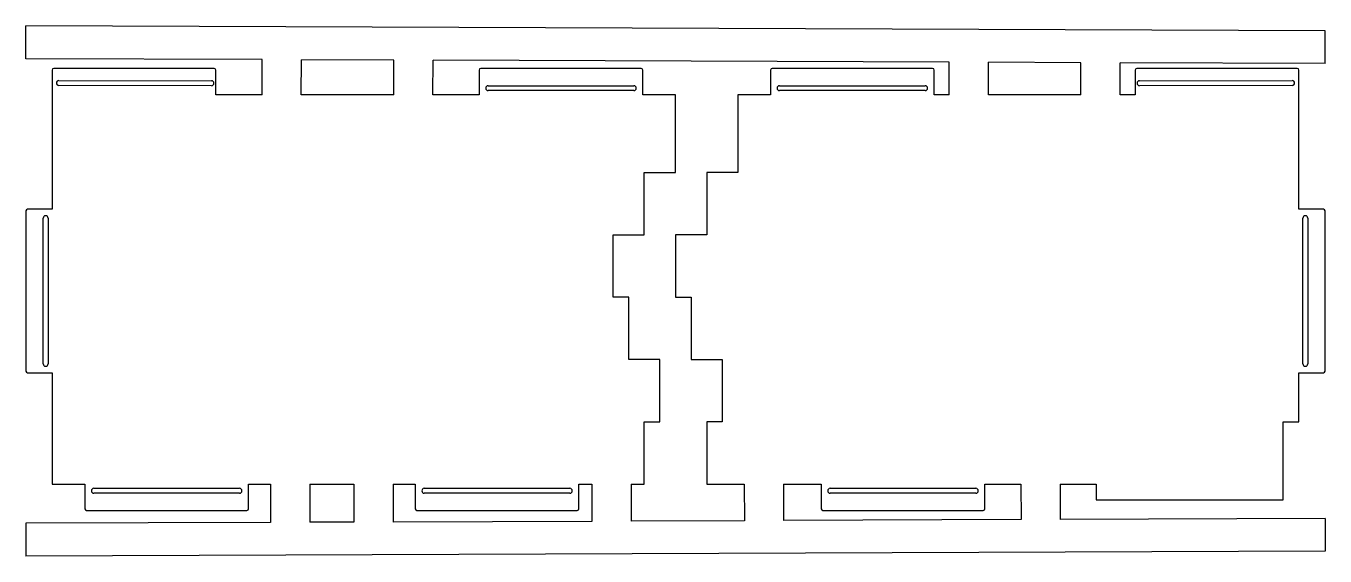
# Model space of a CAD drawing. Header units: millimetres. Extents: x -99 to 298, y -81 to 81.
import ezdxf

# ---------------------------------------------------------------- set-up
doc = ezdxf.new("R2010")
doc.units = ezdxf.units.MM
doc.header["$MEASUREMENT"] = 0
doc.layers.add('CUTOUTS', color=1, linetype='Continuous')
doc.layers.add('PERIMETER', color=5, linetype='Continuous')

msp = doc.modelspace()

# ---------------------------------------------------------------- linework, layer by layer
at = {"linetype": 'Continuous'}
for p, q in [((-99.25, 70.53), (-99.25, 80.53)), ((297.75, 79.03), (-99.25, 80.53)), ((297.75, 69.03), (297.75, 79.03)), ((-27.11, 70.26), (-99.25, 70.53)), ((-27.12, 59.53), (-27.11, 70.26)), ((-15.12, 59.53), (-15.08, 70.21)), ((13.13, 70.11), (-15.08, 70.21)), ((13.13, 59.53), (13.13, 70.11)), ((25.13, 59.53), (25.16, 70.06)), ((182.91, 69.47), (25.16, 70.06)), ((182.9, 59.53), (182.91, 69.47)), ((194.9, 59.53), (194.94, 69.42)), ((223.15, 69.31), (194.94, 69.42)), ((223.15, 59.53), (223.15, 69.31)), ((235.15, 59.53), (235.15, 69.27)), ((297.75, 69.03), (235.15, 69.27)), ((-24.51, -59.53), (-24.51, -71.19)), ((-12.51, -59.53), (-12.51, -71.14)), ((0.98, -59.53), (0.98, -71.14)), ((12.98, -59.53), (12.98, -71.14)), ((73.72, -59.53), (73.72, -70.89)), ((85.72, -59.53), (85.72, -70.84)), ((120.28, -59.53), (120.32, -70.7)), ((132.28, -59.53), (132.28, -70.65)), ((204.81, -59.53), (204.85, -70.35)), ((216.81, -59.53), (216.85, -70.3)), ((-24.51, -71.19), (-99.25, -71.47)), ((0.98, -71.14), (-12.51, -71.14)), ((73.72, -70.89), (12.98, -71.14)), ((120.32, -70.7), (85.72, -70.84)), ((204.85, -70.35), (132.28, -70.65)), ((297.75, -69.97), (216.85, -70.3)), ((297.75, -69.97), (297.75, -79.97)), ((-99.25, -71.47), (-99.25, -81.47)), ((297.75, -79.97), (-99.25, -81.47))]:
    msp.add_line(p, q, dxfattribs=at)
at = {"layer": 'CUTOUTS'}
for p, q in [((-89.19, 63.86), (-42.57, 63.78)), ((241.07, 63.78), (287.69, 63.86)), ((-42.57, 62.28), (-89.2, 62.36)), ((42, 62.28), (86.5, 62.28)), ((86.5, 60.78), (42, 60.78)), ((131.05, 62.28), (175.55, 62.28)), ((175.55, 60.78), (131.05, 60.78)), ((287.7, 62.36), (241.07, 62.28)), ((-94, -22.72), (-94, 21.78)), ((-92.5, 21.78), (-92.5, -22.72)), ((291, -22.72), (291, 21.78)), ((292.5, 21.78), (292.5, -22.72)), ((-78.5, -60.78), (-34, -60.78)), ((-34, -62.28), (-78.5, -62.28)), ((22.47, -60.78), (66.97, -60.78)), ((66.97, -62.28), (22.47, -62.28)), ((146.53, -60.78), (191.03, -60.78)), ((191.03, -62.28), (146.53, -62.28))]:
    msp.add_line(p, q, dxfattribs=at)
for centre, start, end in [((-89.19, 63.11), 89.903, 269.903), ((-42.57, 63.03), -90.097, 89.903), ((241.07, 63.03), 90.097, 270.097), ((287.69, 63.11), 270.097, 90.097), ((42, 61.53), 90, 270), ((86.5, 61.53), -90, 90), ((131.05, 61.53), 90, 270), ((175.55, 61.53), 270, 90), ((-93.25, 21.78), 0, 180), ((291.75, 21.78), 0, 180), ((-93.25, -22.72), -180, 0), ((291.75, -22.72), 180, 0), ((-78.5, -61.53), 90, 270), ((-34, -61.53), -90, 90), ((22.47, -61.53), 90, 270), ((66.97, -61.53), -90, 90), ((146.53, -61.53), 90, 270), ((191.03, -61.53), 270, 90)]:
    msp.add_arc(centre, 0.75, start, end, dxfattribs=at)
at = {"layer": 'PERIMETER'}
for p, q in [((-41.75, 67.53), (-90.75, 67.53)), ((88.75, 67.53), (39.75, 67.53)), ((177.8, 67.53), (128.8, 67.53)), ((289.25, 67.53), (240.25, 67.53)), ((-91.25, 67.03), (-91.25, 24.53)), ((-41.25, 59.53), (-41.25, 67.03)), ((39.25, 67.03), (39.25, 59.53)), ((89.25, 59.53), (89.25, 67.03)), ((128.3, 67.03), (128.3, 59.53)), ((178.3, 59.53), (178.3, 67.03)), ((239.75, 67.03), (239.75, 59.53)), ((289.75, 24.53), (289.75, 67.03)), ((-27.12, 59.53), (-41.25, 59.53)), ((13.13, 59.53), (-15.12, 59.53)), ((39.25, 59.53), (25.13, 59.53)), ((99.25, 59.53), (89.25, 59.53)), ((99.25, 35.72), (99.25, 59.53)), ((128.3, 59.53), (118.3, 59.53)), ((118.3, 59.53), (118.3, 35.72)), ((182.9, 59.53), (178.3, 59.53)), ((223.15, 59.53), (194.9, 59.53)), ((239.75, 59.53), (235.15, 59.53)), ((89.72, 16.67), (89.72, 35.72)), ((89.72, 35.72), (99.25, 35.72)), ((118.3, 35.72), (108.78, 35.72)), ((108.78, 35.72), (108.78, 16.67)), ((-99.25, 24.03), (-99.25, -24.97)), ((-91.25, 24.53), (-98.75, 24.53)), ((297.25, 24.53), (289.75, 24.53)), ((297.75, -24.97), (297.75, 24.03)), ((80.2, -2.38), (80.2, 16.67)), ((80.2, 16.67), (89.72, 16.67)), ((108.78, 16.67), (99.25, 16.67)), ((99.25, 16.67), (99.25, -2.38)), ((84.96, -2.38), (80.2, -2.38)), ((84.96, -21.43), (84.96, -2.38)), ((99.25, -2.38), (104.01, -2.38)), ((104.01, -2.38), (104.01, -21.43)), ((94.49, -21.43), (84.96, -21.43)), ((94.49, -40.48), (94.49, -21.43)), ((104.01, -21.43), (113.54, -21.43)), ((113.54, -21.43), (113.54, -40.48)), ((-98.75, -25.47), (-91.25, -25.47)), ((-91.25, -25.47), (-91.25, -59.53)), ((289.75, -40.48), (289.75, -25.47)), ((289.75, -25.47), (297.25, -25.47)), ((89.72, -59.53), (89.72, -40.48)), ((89.72, -40.48), (94.49, -40.48)), ((113.54, -40.48), (108.78, -40.48)), ((108.78, -40.48), (108.78, -59.53)), ((284.99, -64.29), (284.99, -40.48)), ((284.99, -40.48), (289.75, -40.48)), ((-91.25, -59.53), (-81.25, -59.53)), ((-81.25, -59.53), (-81.25, -67.03)), ((-31.25, -67.03), (-31.25, -59.53)), ((-31.25, -59.53), (-24.51, -59.53)), ((-12.51, -59.53), (0.98, -59.53)), ((12.98, -59.53), (19.72, -59.53)), ((19.72, -59.53), (19.72, -67.03)), ((69.72, -67.03), (69.72, -59.53)), ((69.72, -59.53), (73.72, -59.53)), ((85.72, -59.53), (89.72, -59.53)), ((108.78, -59.53), (120.28, -59.53)), ((132.28, -59.53), (143.78, -59.53)), ((143.78, -59.53), (143.78, -67.03)), ((193.78, -67.03), (193.78, -59.53)), ((193.78, -59.53), (204.81, -59.53)), ((216.81, -59.53), (227.84, -59.53)), ((227.84, -59.53), (227.84, -64.29)), ((227.84, -64.29), (284.99, -64.29)), ((-80.75, -67.53), (-31.75, -67.53)), ((20.22, -67.53), (69.22, -67.53)), ((144.28, -67.53), (193.28, -67.53))]:
    msp.add_line(p, q, dxfattribs=at)
for centre, start, end in [((-90.75, 67.03), 90, 180), ((-41.75, 67.03), 0, 90), ((39.75, 67.03), 90, 180), ((88.75, 67.03), 0, 90), ((128.8, 67.03), 90, 180), ((177.8, 67.03), 0, 90), ((240.25, 67.03), 90, 180), ((289.25, 67.03), 0, 90), ((-98.75, 24.03), 90, 180), ((297.25, 24.03), 0, 90), ((-98.75, -24.97), 180, 270), ((297.25, -24.97), 270, 0), ((-80.75, -67.03), 180, 270), ((-31.75, -67.03), -90, 0), ((20.22, -67.03), 180, 270), ((69.22, -67.03), -90, 0), ((144.28, -67.03), 180, 270), ((193.28, -67.03), 270, 0)]:
    msp.add_arc(centre, 0.5, start, end, dxfattribs=at)

doc.saveas('drawing.dxf')
